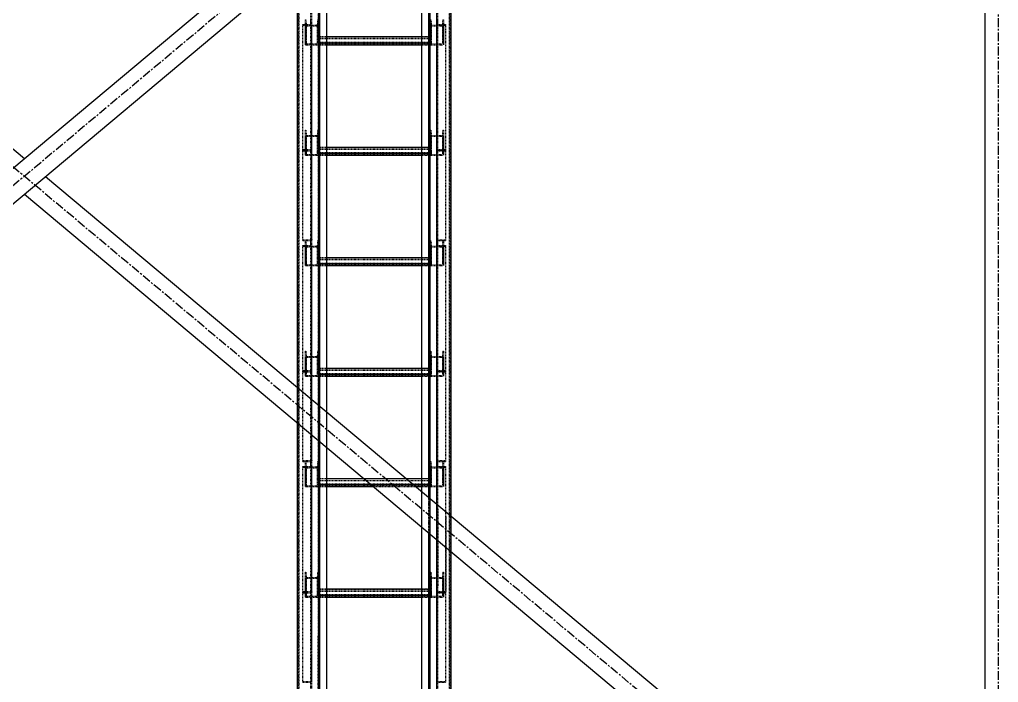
# Model space of a CAD drawing. Header units: millimetres. Extents: x 5143 to 30813, y 232 to 21408.
# Drawn here: x 24298 to 25174, y 16107 to 16701 of the extents above; entities that cross this region are included whole.
import ezdxf

# ---------------------------------------------------------------- set-up
doc = ezdxf.new("R2010")
doc.units = ezdxf.units.MM
doc.header["$LTSCALE"] = 0.25
for name, pattern in [('CENTER', [50.8, 31.75, -6.35, 6.35, -6.35]), ('XKITLINE00', [0]), ('XKITLINE02', [4, 2, -2]), ('XKITLINE03', [6, 3, -1, 1, -1])]:
    doc.linetypes.add(name, pattern=pattern)

msp = doc.modelspace()

# ---------------------------------------------------------------- linework, layer by layer
at = {"color": 3, "linetype": 'XKITLINE02'}
for p, q in [((24664.54, 15752.41), (24664.54, 17452.73)), ((24665.07, 15753.25), (24665.07, 17453.8)), ((24682.31, 15753.25), (24682.31, 17436.87)), ((24682.84, 15752.41), (24682.84, 17434.76)), ((24683.69, 15752.41), (24683.69, 17435.72)), ((24547.15, 15752.41), (24547.15, 17382.25)), ((24547.68, 15753.25), (24547.68, 17382.75)), ((24564.91, 15753.25), (24564.92, 17382.75)), ((24565, 15740.27), (24565, 17383.29)), ((24565.45, 15752.41), (24565.45, 17382.25)), ((24565.85, 15740.48), (24565.85, 17383.08)), ((24572.5, 15809.97), (24572.5, 17383.29)), ((24657.5, 15796.2), (24657.5, 17383.29)), ((24664.15, 15740.48), (24664.15, 17383.08)), ((24665, 15740.27), (24665, 17383.29)), ((24657.5, 15743.16), (24657.5, 17380.27)), ((24546.3, 15807.12), (24546.3, 17332.58)), ((24565.85, 17311.54), (24565.85, 15740.48)), ((24565, 17309.24), (24565, 15740.27)), ((24572.5, 15743.16), (24572.5, 17310.06)), ((24558.2, 16694.72), (24558.2, 16780.79)), ((24559, 16694.72), (24559, 16781.45)), ((24670.98, 16694.72), (24670.98, 16781.45)), ((24671.78, 16694.72), (24671.78, 16780.79)), ((24553, 16700.39), (24553, 16683.5)), ((24553, 16700.39), (24553.68, 16700.39)), ((24553, 16700.39), (24553, 16694.95)), ((24553.68, 16700.39), (24553.68, 16683.5)), ((24553.68, 16700.39), (24554.06, 16695.64)), ((24558.2, 16584.23), (24558.2, 16700.47)), ((24558.2, 16700.47), (24559, 16700.47)), ((24559, 16583.74), (24559, 16700.47)), ((24564.32, 16700.39), (24563.93, 16695.64)), ((24564.32, 16700.39), (24564.32, 16683.5)), ((24564.32, 16700.39), (24565, 16700.39)), ((24565, 16700.39), (24565, 16683.5)), ((24565, 16700.39), (24565, 16694.95)), ((24664.97, 16700.39), (24664.97, 16694.95)), ((24664.97, 16700.39), (24665.66, 16700.39)), ((24664.97, 16700.39), (24664.97, 16683.5)), ((24665.66, 16700.39), (24666.04, 16695.64)), ((24665.66, 16700.39), (24665.66, 16683.5)), ((24670.98, 16583.74), (24670.98, 16700.47)), ((24670.98, 16700.47), (24671.78, 16700.47)), ((24671.78, 16584.23), (24671.78, 16700.47)), ((24676.3, 16700.39), (24675.91, 16695.64)), ((24676.3, 16700.39), (24676.98, 16700.39)), ((24676.3, 16700.39), (24676.3, 16683.5)), ((24676.98, 16700.39), (24676.98, 16694.95)), ((24676.98, 16700.39), (24676.98, 16683.5)), ((24551, 16583.74), (24551, 16696.05)), ((24551, 16696.05), (24558.2, 16696.05)), ((24551, 16695.56), (24559, 16695.56)), ((24553, 16694.95), (24553, 16678.07)), ((24553, 16694.95), (24565, 16694.95)), ((24554.06, 16695.64), (24554.06, 16678.76)), ((24554.06, 16695.64), (24563.93, 16695.64)), ((24558.2, 16694.72), (24559, 16694.72)), ((24563.93, 16695.64), (24563.93, 16678.76)), ((24565, 16694.95), (24565, 16678.07)), ((24664.97, 16694.95), (24676.98, 16694.95)), ((24664.97, 16694.95), (24664.97, 16678.07)), ((24666.04, 16695.64), (24675.91, 16695.64)), ((24666.04, 16695.64), (24666.04, 16678.76)), ((24670.98, 16695.56), (24678.98, 16695.56)), ((24670.98, 16694.72), (24671.78, 16694.72)), ((24671.78, 16696.05), (24678.98, 16696.05)), ((24675.91, 16695.64), (24675.91, 16678.76)), ((24676.98, 16694.95), (24676.98, 16678.07)), ((24678.98, 16583.74), (24678.98, 16696.05)), ((24553, 16683.5), (24553.68, 16683.5)), ((24553, 16683.5), (24553, 16678.07)), ((24553.68, 16683.5), (24554.06, 16678.76)), ((24564.32, 16683.5), (24563.93, 16678.76)), ((24564.32, 16683.5), (24565, 16683.5)), ((24565, 16678.07), (24565, 16685.31)), ((24565, 16685.31), (24572.5, 16685.31)), ((24565, 16685.21), (24664.97, 16685.21)), ((24565, 16683.61), (24664.97, 16683.61)), ((24565, 16683.5), (24565, 16678.07)), ((24565, 16683.5), (24664.97, 16683.5)), ((24657.5, 16685.31), (24664.97, 16685.31)), ((24664.97, 16678.07), (24664.97, 16685.31)), ((24664.97, 16683.5), (24664.97, 16678.07)), ((24664.97, 16683.5), (24665.66, 16683.5)), ((24665.66, 16683.5), (24666.04, 16678.76)), ((24676.3, 16683.5), (24675.91, 16678.76)), ((24676.3, 16683.5), (24676.98, 16683.5)), ((24676.98, 16683.5), (24676.98, 16678.07)), ((24553, 16678.07), (24565, 16678.07)), ((24554.06, 16678.76), (24563.93, 16678.76)), ((24565, 16680.41), (24664.97, 16680.41)), ((24565, 16679.87), (24572.5, 16679.87)), ((24565, 16678.92), (24664.97, 16678.92)), ((24565, 16678.07), (24572.5, 16678.07)), ((24657.5, 16679.87), (24664.97, 16679.87)), ((24657.5, 16678.07), (24664.97, 16678.07)), ((24664.97, 16678.07), (24676.98, 16678.07)), ((24666.04, 16678.76), (24675.91, 16678.76)), ((24553, 16601.53), (24553, 16584.65)), ((24553, 16601.53), (24553.68, 16601.53)), ((24553, 16601.53), (24553, 16596.09)), ((24553, 16596.09), (24553, 16579.21)), ((24553, 16596.09), (24565, 16596.09)), ((24553.68, 16601.53), (24553.68, 16584.65)), ((24553.68, 16601.53), (24554.06, 16596.78)), ((24554.06, 16596.78), (24554.06, 16579.9)), ((24554.06, 16596.78), (24563.93, 16596.78)), ((24564.32, 16601.53), (24563.93, 16596.78)), ((24563.93, 16596.78), (24563.93, 16579.9)), ((24564.32, 16601.53), (24564.32, 16584.65)), ((24564.32, 16601.53), (24565, 16601.53)), ((24565, 16601.53), (24565, 16584.65)), ((24565, 16601.53), (24565, 16596.09)), ((24565, 16596.09), (24565, 16579.21)), ((24664.97, 16601.53), (24664.97, 16596.09)), ((24664.97, 16601.53), (24665.66, 16601.53)), ((24664.97, 16601.53), (24664.97, 16584.65)), ((24664.97, 16596.09), (24676.98, 16596.09)), ((24664.97, 16596.09), (24664.97, 16579.21)), ((24665.66, 16601.53), (24666.04, 16596.78)), ((24665.66, 16601.53), (24665.66, 16584.65)), ((24666.04, 16596.78), (24675.91, 16596.78)), ((24666.04, 16596.78), (24666.04, 16579.9)), ((24676.3, 16601.53), (24675.91, 16596.78)), ((24675.91, 16596.78), (24675.91, 16579.9)), ((24676.3, 16601.53), (24676.98, 16601.53)), ((24676.3, 16601.53), (24676.3, 16584.65)), ((24676.98, 16601.53), (24676.98, 16596.09)), ((24676.98, 16601.53), (24676.98, 16584.65)), ((24676.98, 16596.09), (24676.98, 16579.21)), ((24553, 16584.65), (24553.68, 16584.65)), ((24553, 16584.65), (24553, 16579.21)), ((24553.68, 16584.65), (24554.06, 16579.9)), ((24558.2, 16588.64), (24559, 16588.64)), ((24564.32, 16584.65), (24563.93, 16579.9)), ((24564.32, 16584.65), (24565, 16584.65)), ((24565, 16579.21), (24565, 16586.45)), ((24565, 16586.45), (24572.5, 16586.45)), ((24565, 16586.35), (24664.97, 16586.35)), ((24565, 16584.75), (24664.97, 16584.75)), ((24565, 16584.65), (24664.97, 16584.65)), ((24565, 16584.65), (24565, 16579.21)), ((24657.5, 16586.45), (24664.97, 16586.45)), ((24664.97, 16579.21), (24664.97, 16586.45)), ((24664.97, 16584.65), (24664.97, 16579.21)), ((24664.97, 16584.65), (24665.66, 16584.65)), ((24665.66, 16584.65), (24666.04, 16579.9)), ((24670.98, 16588.64), (24671.78, 16588.64)), ((24676.3, 16584.65), (24675.91, 16579.9)), ((24676.3, 16584.65), (24676.98, 16584.65)), ((24676.98, 16584.65), (24676.98, 16579.21)), ((24551, 16584.23), (24558.2, 16584.23)), ((24551, 16502.93), (24551, 16583.74)), ((24551, 16583.74), (24559, 16583.74)), ((24551, 16583.74), (24559, 16583.74)), ((24551, 16583.08), (24558.2, 16583.08)), ((24553, 16579.21), (24565, 16579.21)), ((24554.06, 16579.9), (24563.93, 16579.9)), ((24558.2, 16497.01), (24558.2, 16583.08)), ((24558.2, 16577.15), (24559, 16577.15)), ((24559, 16497.01), (24559, 16583.74)), ((24565, 16581.55), (24664.97, 16581.55)), ((24565, 16581.02), (24572.5, 16581.02)), ((24565, 16580.06), (24664.97, 16580.06)), ((24565, 16579.21), (24572.5, 16579.21)), ((24657.5, 16581.02), (24664.97, 16581.02)), ((24657.5, 16579.21), (24664.97, 16579.21)), ((24664.97, 16579.21), (24676.98, 16579.21)), ((24666.04, 16579.9), (24675.91, 16579.9)), ((24670.98, 16583.74), (24678.98, 16583.74)), ((24670.98, 16497.01), (24670.98, 16583.74)), ((24670.98, 16583.74), (24678.98, 16583.74)), ((24670.98, 16577.15), (24671.78, 16577.15)), ((24671.78, 16584.23), (24678.98, 16584.23)), ((24671.78, 16497.01), (24671.78, 16583.08)), ((24671.78, 16583.08), (24678.98, 16583.08)), ((24678.98, 16502.93), (24678.98, 16583.74)), ((24551, 16503.59), (24559, 16503.59)), ((24551, 16502.93), (24558.2, 16502.93)), ((24551, 16386.02), (24551, 16498.34)), ((24551, 16498.34), (24558.2, 16498.34)), ((24551, 16497.85), (24559, 16497.85)), ((24553, 16502.67), (24553, 16485.79)), ((24553, 16502.67), (24553.68, 16502.67)), ((24553, 16502.67), (24553, 16497.23)), ((24553, 16497.23), (24553, 16480.35)), ((24553, 16497.23), (24565, 16497.23)), ((24553.68, 16502.67), (24553.68, 16485.79)), ((24553.68, 16502.67), (24554.06, 16497.93)), ((24554.06, 16497.93), (24554.06, 16481.04)), ((24554.06, 16497.93), (24563.93, 16497.93)), ((24558.2, 16386.51), (24558.2, 16502.76)), ((24558.2, 16502.76), (24559, 16502.76)), ((24558.2, 16497.01), (24559, 16497.01)), ((24559, 16386.02), (24559, 16502.76)), ((24564.32, 16502.67), (24563.93, 16497.93)), ((24563.93, 16497.93), (24563.93, 16481.04)), ((24564.32, 16502.67), (24564.32, 16485.79)), ((24564.32, 16502.67), (24565, 16502.67)), ((24565, 16502.67), (24565, 16485.79)), ((24565, 16502.67), (24565, 16497.23)), ((24565, 16497.23), (24565, 16480.35)), ((24664.97, 16502.67), (24664.97, 16497.23)), ((24664.97, 16502.67), (24665.66, 16502.67)), ((24664.97, 16502.67), (24664.97, 16485.79)), ((24664.97, 16497.23), (24676.98, 16497.23)), ((24664.97, 16497.23), (24664.97, 16480.35)), ((24665.66, 16502.67), (24666.04, 16497.93)), ((24665.66, 16502.67), (24665.66, 16485.79)), ((24666.04, 16497.93), (24675.91, 16497.93)), ((24666.04, 16497.93), (24666.04, 16481.04)), ((24670.98, 16503.59), (24678.98, 16503.59)), ((24670.98, 16386.02), (24670.98, 16502.76)), ((24670.98, 16502.76), (24671.78, 16502.76)), ((24670.98, 16497.85), (24678.98, 16497.85)), ((24670.98, 16497.01), (24671.78, 16497.01)), ((24671.78, 16502.93), (24678.98, 16502.93)), ((24671.78, 16386.51), (24671.78, 16502.76)), ((24671.78, 16498.34), (24678.98, 16498.34)), ((24676.3, 16502.67), (24675.91, 16497.93)), ((24675.91, 16497.93), (24675.91, 16481.04)), ((24676.3, 16502.67), (24676.98, 16502.67)), ((24676.3, 16502.67), (24676.3, 16485.79)), ((24676.98, 16502.67), (24676.98, 16497.23)), ((24676.98, 16502.67), (24676.98, 16485.79)), ((24676.98, 16497.23), (24676.98, 16480.35)), ((24678.98, 16386.02), (24678.98, 16498.34)), ((24553, 16485.79), (24553.68, 16485.79)), ((24553, 16485.79), (24553, 16480.35)), ((24553, 16480.35), (24565, 16480.35)), ((24553.68, 16485.79), (24554.06, 16481.04)), ((24554.06, 16481.04), (24563.93, 16481.04)), ((24564.32, 16485.79), (24563.93, 16481.04)), ((24564.32, 16485.79), (24565, 16485.79)), ((24565, 16480.35), (24565, 16487.6)), ((24565, 16487.6), (24572.5, 16487.6)), ((24565, 16487.49), (24664.97, 16487.49)), ((24565, 16485.89), (24664.97, 16485.89)), ((24565, 16485.79), (24565, 16480.35)), ((24565, 16485.79), (24664.97, 16485.79)), ((24565, 16482.69), (24664.97, 16482.69)), ((24565, 16482.16), (24572.5, 16482.16)), ((24565, 16481.2), (24664.97, 16481.2)), ((24565, 16480.35), (24572.5, 16480.35)), ((24657.5, 16487.6), (24664.97, 16487.6)), ((24657.5, 16482.16), (24664.97, 16482.16)), ((24657.5, 16480.35), (24664.97, 16480.35)), ((24664.97, 16480.35), (24664.97, 16487.6)), ((24664.97, 16485.79), (24664.97, 16480.35)), ((24664.97, 16485.79), (24665.66, 16485.79)), ((24664.97, 16480.35), (24676.98, 16480.35)), ((24665.66, 16485.79), (24666.04, 16481.04)), ((24666.04, 16481.04), (24675.91, 16481.04)), ((24676.3, 16485.79), (24675.91, 16481.04)), ((24676.3, 16485.79), (24676.98, 16485.79)), ((24676.98, 16485.79), (24676.98, 16480.35)), ((24553, 16403.81), (24553, 16386.93)), ((24553, 16403.81), (24553.68, 16403.81)), ((24553, 16403.81), (24553, 16398.38)), ((24553.68, 16403.81), (24553.68, 16386.93)), ((24553.68, 16403.81), (24554.06, 16399.07)), ((24564.32, 16403.81), (24563.93, 16399.07)), ((24564.32, 16403.81), (24564.32, 16386.93)), ((24564.32, 16403.81), (24565, 16403.81)), ((24565, 16403.81), (24565, 16386.93)), ((24565, 16403.81), (24565, 16398.38)), ((24664.97, 16403.81), (24664.97, 16398.38)), ((24664.97, 16403.81), (24665.66, 16403.81)), ((24664.97, 16403.81), (24664.97, 16386.93)), ((24665.66, 16403.81), (24666.04, 16399.07)), ((24665.66, 16403.81), (24665.66, 16386.93)), ((24676.3, 16403.81), (24675.91, 16399.07)), ((24676.3, 16403.81), (24676.98, 16403.81)), ((24676.3, 16403.81), (24676.3, 16386.93)), ((24676.98, 16403.81), (24676.98, 16398.38)), ((24676.98, 16403.81), (24676.98, 16386.93)), ((24553, 16398.38), (24553, 16381.49)), ((24553, 16398.38), (24565, 16398.38)), ((24554.06, 16399.07), (24554.06, 16382.19)), ((24554.06, 16399.07), (24563.93, 16399.07)), ((24563.93, 16399.07), (24563.93, 16382.19)), ((24565, 16398.38), (24565, 16381.49)), ((24664.97, 16398.38), (24676.98, 16398.38)), ((24664.97, 16398.38), (24664.97, 16381.49)), ((24666.04, 16399.07), (24675.91, 16399.07)), ((24666.04, 16399.07), (24666.04, 16382.19)), ((24675.91, 16399.07), (24675.91, 16382.19)), ((24676.98, 16398.38), (24676.98, 16381.49)), ((24551, 16386.51), (24558.2, 16386.51)), ((24551, 16305.22), (24551, 16386.02)), ((24551, 16386.02), (24559, 16386.02)), ((24551, 16386.02), (24559, 16386.02)), ((24551, 16385.36), (24558.2, 16385.36)), ((24553, 16386.93), (24553.68, 16386.93)), ((24553, 16386.93), (24553, 16381.49)), ((24553.68, 16386.93), (24554.06, 16382.19)), ((24558.2, 16390.93), (24559, 16390.93)), ((24558.2, 16299.29), (24558.2, 16385.36)), ((24559, 16299.29), (24559, 16386.02)), ((24564.32, 16386.93), (24563.93, 16382.19)), ((24564.32, 16386.93), (24565, 16386.93)), ((24565, 16381.49), (24565, 16388.74)), ((24565, 16388.74), (24572.5, 16388.74)), ((24565, 16388.64), (24664.97, 16388.64)), ((24565, 16387.03), (24664.97, 16387.03)), ((24565, 16386.93), (24664.97, 16386.93)), ((24565, 16386.93), (24565, 16381.49)), ((24565, 16383.83), (24664.97, 16383.83)), ((24565, 16383.3), (24572.5, 16383.3)), ((24657.5, 16388.74), (24664.97, 16388.74)), ((24657.5, 16383.3), (24664.97, 16383.3)), ((24664.97, 16381.49), (24664.97, 16388.74)), ((24664.97, 16386.93), (24664.97, 16381.49)), ((24664.97, 16386.93), (24665.66, 16386.93)), ((24665.66, 16386.93), (24666.04, 16382.19)), ((24670.98, 16390.93), (24671.78, 16390.93)), ((24670.98, 16299.29), (24670.98, 16386.02)), ((24670.98, 16386.02), (24678.98, 16386.02)), ((24670.98, 16386.02), (24678.98, 16386.02)), ((24671.78, 16386.51), (24678.98, 16386.51)), ((24671.78, 16299.29), (24671.78, 16385.36)), ((24671.78, 16385.36), (24678.98, 16385.36)), ((24676.3, 16386.93), (24675.91, 16382.19)), ((24676.3, 16386.93), (24676.98, 16386.93)), ((24676.98, 16386.93), (24676.98, 16381.49)), ((24678.98, 16305.22), (24678.98, 16386.02)), ((24553, 16381.49), (24565, 16381.49)), ((24554.06, 16382.19), (24563.93, 16382.19)), ((24558.2, 16379.44), (24559, 16379.44)), ((24565, 16382.35), (24664.97, 16382.35)), ((24565, 16381.49), (24572.5, 16381.49)), ((24657.5, 16381.49), (24664.97, 16381.49)), ((24664.97, 16381.49), (24676.98, 16381.49)), ((24666.04, 16382.19), (24675.91, 16382.19)), ((24670.98, 16379.44), (24671.78, 16379.44)), ((24546.3, 16339.66), (24546.3, 16371.44)), ((24566.3, 16322.91), (24566.3, 16354.69)), ((24572.5, 16317.72), (24572.5, 16349.5)), ((24551, 16305.88), (24559, 16305.88)), ((24551, 16305.22), (24558.2, 16305.22)), ((24553, 16304.96), (24553, 16288.07)), ((24553, 16304.96), (24553.68, 16304.96)), ((24553, 16304.96), (24553, 16299.52)), ((24553.68, 16304.96), (24553.68, 16288.07)), ((24553.68, 16304.96), (24554.06, 16300.21)), ((24558.2, 16188.8), (24558.2, 16305.04)), ((24558.2, 16305.04), (24559, 16305.04)), ((24559, 16188.31), (24559, 16305.04)), ((24564.32, 16304.96), (24563.93, 16300.21)), ((24564.32, 16304.96), (24564.32, 16288.07)), ((24564.32, 16304.96), (24565, 16304.96)), ((24565, 16304.96), (24565, 16288.07)), ((24565, 16304.96), (24565, 16299.52)), ((24664.97, 16304.96), (24664.97, 16299.52)), ((24664.97, 16304.96), (24665.66, 16304.96)), ((24664.97, 16304.96), (24664.97, 16288.07)), ((24665.66, 16304.96), (24666.04, 16300.21)), ((24665.66, 16304.96), (24665.66, 16288.07)), ((24670.98, 16305.88), (24678.98, 16305.88)), ((24670.98, 16263.02), (24670.98, 16305.04)), ((24670.98, 16305.04), (24671.78, 16305.04)), ((24671.78, 16305.22), (24678.98, 16305.22)), ((24671.78, 16188.8), (24671.78, 16305.04)), ((24676.3, 16304.96), (24675.91, 16300.21)), ((24676.3, 16304.96), (24676.98, 16304.96)), ((24676.3, 16304.96), (24676.3, 16288.07)), ((24676.98, 16304.96), (24676.98, 16299.52)), ((24676.98, 16304.96), (24676.98, 16288.07)), ((24551, 16188.31), (24551, 16300.62)), ((24551, 16300.62), (24558.2, 16300.62)), ((24551, 16300.13), (24559, 16300.13)), ((24553, 16299.52), (24553, 16282.64)), ((24553, 16299.52), (24565, 16299.52)), ((24554.06, 16300.21), (24554.06, 16283.33)), ((24554.06, 16300.21), (24563.93, 16300.21)), ((24558.2, 16299.29), (24559, 16299.29)), ((24563.93, 16300.21), (24563.93, 16283.33)), ((24565, 16299.52), (24565, 16282.64)), ((24664.97, 16299.52), (24676.98, 16299.52)), ((24664.97, 16299.52), (24664.97, 16282.64)), ((24666.04, 16300.21), (24675.91, 16300.21)), ((24666.04, 16300.21), (24666.04, 16283.33)), ((24670.98, 16300.13), (24678.98, 16300.13)), ((24670.98, 16299.29), (24671.78, 16299.29)), ((24671.78, 16300.62), (24678.98, 16300.62)), ((24675.91, 16300.21), (24675.91, 16283.33)), ((24676.98, 16299.52), (24676.98, 16282.64)), ((24678.98, 16188.31), (24678.98, 16300.62)), ((24553, 16288.07), (24553.68, 16288.07)), ((24553, 16288.07), (24553, 16282.64)), ((24553.68, 16288.07), (24554.06, 16283.33)), ((24564.32, 16288.07), (24563.93, 16283.33)), ((24564.32, 16288.07), (24565, 16288.07)), ((24565, 16282.64), (24565, 16289.88)), ((24565, 16289.88), (24572.5, 16289.88)), ((24565, 16289.78), (24664.97, 16289.78)), ((24565, 16288.18), (24664.97, 16288.18)), ((24565, 16288.07), (24664.97, 16288.07)), ((24565, 16288.07), (24565, 16282.64)), ((24605.75, 16289.88), (24643.69, 16289.88)), ((24657.5, 16289.88), (24664.97, 16289.88)), ((24664.97, 16282.64), (24664.97, 16289.88)), ((24664.97, 16288.07), (24664.97, 16282.64)), ((24664.97, 16288.07), (24665.66, 16288.07)), ((24665.66, 16288.07), (24666.04, 16283.33)), ((24676.3, 16288.07), (24675.91, 16283.33)), ((24676.3, 16288.07), (24676.98, 16288.07)), ((24676.98, 16288.07), (24676.98, 16282.64)), ((24553, 16282.64), (24565, 16282.64)), ((24554.06, 16283.33), (24563.93, 16283.33)), ((24565, 16284.98), (24664.97, 16284.98)), ((24565, 16284.44), (24572.5, 16284.44)), ((24565, 16283.49), (24664.97, 16283.49)), ((24565, 16282.64), (24572.5, 16282.64)), ((24612.24, 16284.44), (24650.19, 16284.44)), ((24614.4, 16282.64), (24652.35, 16282.64)), ((24657.5, 16284.44), (24664.97, 16284.44)), ((24657.5, 16282.64), (24664.97, 16282.64)), ((24657.5, 16246.55), (24657.5, 16278.33)), ((24664.97, 16282.64), (24676.98, 16282.64)), ((24666.04, 16283.33), (24675.91, 16283.33)), ((24663.69, 16241.36), (24663.69, 16273.14)), ((24670.98, 16188.31), (24670.98, 16263.02)), ((24671.78, 16262.35), (24671.78, 16193.21)), ((24678.98, 16256.32), (24678.98, 16188.8)), ((24683.69, 16224.62), (24683.69, 16256.39)), ((24553, 16206.1), (24553, 16189.22)), ((24553, 16206.1), (24553.68, 16206.1)), ((24553, 16206.1), (24553, 16200.66)), ((24553, 16200.66), (24553, 16183.78)), ((24553, 16200.66), (24565, 16200.66)), ((24553.68, 16206.1), (24553.68, 16189.22)), ((24553.68, 16206.1), (24554.06, 16201.35)), ((24554.06, 16201.35), (24554.06, 16184.47)), ((24554.06, 16201.35), (24563.93, 16201.35)), ((24564.32, 16206.1), (24563.93, 16201.35)), ((24563.93, 16201.35), (24563.93, 16184.47)), ((24564.32, 16206.1), (24564.32, 16189.22)), ((24564.32, 16206.1), (24565, 16206.1)), ((24565, 16206.1), (24565, 16189.22)), ((24565, 16206.1), (24565, 16200.66)), ((24565, 16200.66), (24565, 16183.78)), ((24664.97, 16206.1), (24664.97, 16200.66)), ((24664.97, 16206.1), (24665.66, 16206.1)), ((24664.97, 16206.1), (24664.97, 16189.22)), ((24664.97, 16200.66), (24676.98, 16200.66)), ((24664.97, 16200.66), (24664.97, 16183.78)), ((24665.66, 16206.1), (24666.04, 16201.35)), ((24665.66, 16206.1), (24665.66, 16189.22)), ((24666.04, 16201.35), (24675.91, 16201.35)), ((24666.04, 16201.35), (24666.04, 16184.47)), ((24676.3, 16206.1), (24675.91, 16201.35)), ((24675.91, 16201.35), (24675.91, 16184.47)), ((24676.3, 16206.1), (24676.98, 16206.1)), ((24676.3, 16206.1), (24676.3, 16189.22)), ((24676.98, 16206.1), (24676.98, 16200.66)), ((24676.98, 16206.1), (24676.98, 16189.22)), ((24676.98, 16200.66), (24676.98, 16183.78)), ((24558.2, 16193.21), (24559, 16193.21)), ((24565, 16183.78), (24565, 16191.02)), ((24565, 16191.02), (24572.5, 16191.02)), ((24565, 16190.92), (24664.97, 16190.92)), ((24657.5, 16191.02), (24664.97, 16191.02)), ((24664.97, 16183.78), (24664.97, 16191.02)), ((24670.98, 16193.21), (24671.78, 16193.21)), ((24551, 16188.8), (24558.2, 16188.8)), ((24551, 16107.5), (24551, 16188.31)), ((24551, 16188.31), (24559, 16188.31)), ((24551, 16188.31), (24559, 16188.31)), ((24551, 16187.65), (24558.2, 16187.65)), ((24553, 16189.22), (24553.68, 16189.22)), ((24553, 16189.22), (24553, 16183.78)), ((24553, 16183.78), (24565, 16183.78)), ((24553.68, 16189.22), (24554.06, 16184.47)), ((24554.06, 16184.47), (24563.93, 16184.47)), ((24558.2, 16101.58), (24558.2, 16187.65)), ((24558.2, 16181.72), (24559, 16181.72)), ((24559, 16101.58), (24559, 16188.31)), ((24564.32, 16189.22), (24563.93, 16184.47)), ((24564.32, 16189.22), (24565, 16189.22)), ((24565, 16189.32), (24664.97, 16189.32)), ((24565, 16189.22), (24565, 16183.78)), ((24565, 16189.22), (24664.97, 16189.22)), ((24565, 16186.12), (24664.97, 16186.12)), ((24565, 16185.59), (24572.5, 16185.59)), ((24565, 16184.63), (24664.97, 16184.63)), ((24565, 16183.78), (24572.5, 16183.78)), ((24657.5, 16185.59), (24664.97, 16185.59)), ((24657.5, 16183.78), (24664.97, 16183.78)), ((24664.97, 16189.22), (24664.97, 16183.78)), ((24664.97, 16189.22), (24665.66, 16189.22)), ((24664.97, 16183.78), (24676.98, 16183.78)), ((24665.66, 16189.22), (24666.04, 16184.47)), ((24666.04, 16184.47), (24675.91, 16184.47)), ((24670.98, 16101.58), (24670.98, 16188.31)), ((24670.98, 16188.31), (24678.98, 16188.31)), ((24670.98, 16188.31), (24678.98, 16188.31)), ((24670.98, 16181.72), (24671.78, 16181.72)), ((24671.78, 16188.8), (24678.98, 16188.8)), ((24671.78, 16101.58), (24671.78, 16187.65)), ((24671.78, 16187.65), (24678.98, 16187.65)), ((24676.3, 16189.22), (24675.91, 16184.47)), ((24676.3, 16189.22), (24676.98, 16189.22)), ((24676.98, 16189.22), (24676.98, 16183.78)), ((24678.98, 16107.5), (24678.98, 16188.31)), ((24551, 16108.16), (24559, 16108.16)), ((24551, 16107.5), (24558.2, 16107.5)), ((24670.98, 16108.16), (24678.98, 16108.16)), ((24671.78, 16107.5), (24678.98, 16107.5))]:
    msp.add_line(p, q, dxfattribs=at)
at = {"color": 1, "linetype": 'XKITLINE03'}
for p, q in [((24670.99, 15742.68), (24670.99, 17382.53)), ((24565, 17380.27), (24565, 15740.27)), ((24665, 15740.27), (24665, 17380.27)), ((24559, 16583.74), (24559, 16695.56)), ((24565, 16678.07), (24565, 16694.95)), ((24664.97, 16694.95), (24664.97, 16678.07)), ((24670.98, 16695.56), (24670.98, 16583.74)), ((24565, 16679.87), (24664.97, 16679.87)), ((24565, 16579.21), (24565, 16596.09)), ((24664.97, 16596.09), (24664.97, 16579.21)), ((24559, 16503.59), (24559, 16583.74)), ((24565, 16581.02), (24664.97, 16581.02)), ((24670.98, 16583.74), (24670.98, 16503.59)), ((24559, 16386.02), (24559, 16497.85)), ((24565, 16480.35), (24565, 16497.23)), ((24664.97, 16497.23), (24664.97, 16480.35)), ((24670.98, 16497.85), (24670.98, 16386.02)), ((24565, 16482.16), (24664.97, 16482.16)), ((24565, 16381.49), (24565, 16398.38)), ((24664.97, 16398.38), (24664.97, 16381.49)), ((24559, 16305.88), (24559, 16386.02)), ((24565, 16383.3), (24664.97, 16383.3)), ((24670.98, 16386.02), (24670.98, 16305.88)), ((24559, 16188.31), (24559, 16300.13)), ((24565, 16282.64), (24565, 16299.52)), ((24664.97, 16299.52), (24664.97, 16282.64)), ((24670.98, 16300.13), (24670.98, 16188.31)), ((24565, 16284.44), (24664.97, 16284.44)), ((24565, 16183.78), (24565, 16200.66)), ((24664.97, 16200.66), (24664.97, 16183.78)), ((24559, 16108.16), (24559, 16188.31)), ((24565, 16185.59), (24664.97, 16185.59)), ((24670.98, 16188.31), (24670.98, 16108.16))]:
    msp.add_line(p, q, dxfattribs=at)
at = {"color": 8, "linetype": 'CENTER'}
for p, q in [((25173.61, 17290.27), (23430, 15830.27)), ((25173.61, 15830.27), (23430, 17290.27)), ((25173.61, 15830.27), (25173.61, 17290.27))]:
    msp.add_line(p, q, dxfattribs=at)
at = {"color": 8, "linetype": 'XKITLINE00'}
for p, q in [((23506.2, 15909.97), (25130.69, 17270.22)), ((23506.2, 15878.19), (25161.49, 17264.24)), ((25161.43, 17264.19), (25161.43, 15856.36)), ((23506.2, 17242.36), (24301.8, 16576.16)), ((24320.78, 16560.27), (25162.14, 15855.76)), ((24301.8, 16544.39), (25130.39, 15850.57))]:
    msp.add_line(p, q, dxfattribs=at)
at = {"color": 7, "linetype": 'XKITLINE00'}
for p, q in [((24683.69, 16256.39), (24683.69, 16864.16)), ((24663.69, 16273.14), (24663.69, 16847.41)), ((24657.5, 16278.33), (24657.5, 16842.22)), ((24572.5, 16349.5), (24572.5, 16771.05)), ((24566.3, 16354.69), (24566.3, 16765.86)), ((24546.3, 16371.44), (24546.3, 16749.11)), ((24572.5, 16685.31), (24657.5, 16685.31)), ((24572.5, 16679.87), (24657.5, 16679.87)), ((24572.5, 16678.07), (24657.5, 16678.07)), ((24572.5, 16586.45), (24657.5, 16586.45)), ((24572.5, 16581.02), (24657.5, 16581.02)), ((24572.5, 16579.21), (24657.5, 16579.21)), ((24572.5, 16487.6), (24657.5, 16487.6)), ((24572.5, 16482.16), (24657.5, 16482.16)), ((24572.5, 16480.35), (24657.5, 16480.35)), ((24572.5, 16388.74), (24657.5, 16388.74)), ((24572.5, 16383.3), (24657.5, 16383.3)), ((24572.5, 16381.49), (24657.5, 16381.49)), ((24546.3, 15850.57), (24546.3, 16339.66)), ((24566.3, 15850.57), (24566.3, 16322.91)), ((24572.5, 15850.57), (24572.5, 16317.72)), ((24572.5, 16289.88), (24605.75, 16289.88)), ((24643.69, 16289.88), (24657.5, 16289.88)), ((24572.5, 16284.44), (24612.24, 16284.44)), ((24572.5, 16282.64), (24614.4, 16282.64)), ((24650.19, 16284.44), (24657.5, 16284.44)), ((24652.35, 16282.64), (24657.5, 16282.64)), ((24657.5, 15850.57), (24657.5, 16246.55)), ((24663.69, 15850.57), (24663.69, 16241.36)), ((24683.69, 15850.57), (24683.69, 16224.62)), ((24572.5, 16191.02), (24657.5, 16191.02)), ((24572.5, 16185.59), (24657.5, 16185.59)), ((24572.5, 16183.78), (24657.5, 16183.78))]:
    msp.add_line(p, q, dxfattribs=at)
at = {"color": 1, "linetype": 'XKITLINE00'}
for centre in [(24559, 16695.56), (24565, 16694.95), (24664.97, 16694.95), (24670.98, 16695.56), (24565, 16679.87), (24565, 16678.07), (24664.97, 16679.87), (24664.97, 16678.07), (24565, 16596.09), (24664.97, 16596.09), (24559, 16583.74), (24559, 16583.74), (24565, 16581.02), (24565, 16579.21), (24664.97, 16581.02), (24664.97, 16579.21), (24670.98, 16583.74), (24670.98, 16583.74), (24559, 16503.59), (24559, 16497.85), (24565, 16497.23), (24664.97, 16497.23), (24670.98, 16503.59), (24670.98, 16497.85), (24565, 16482.16), (24565, 16480.35), (24664.97, 16482.16), (24664.97, 16480.35), (24565, 16398.38), (24664.97, 16398.38), (24559, 16386.02), (24559, 16386.02), (24565, 16383.3), (24664.97, 16383.3), (24670.98, 16386.02), (24670.98, 16386.02), (24565, 16381.49), (24664.97, 16381.49), (24559, 16305.88), (24670.98, 16305.88), (24559, 16300.13), (24565, 16299.52), (24664.97, 16299.52), (24670.98, 16300.13), (24565, 16284.44), (24565, 16282.64), (24664.97, 16284.44), (24664.97, 16282.64), (24565, 16200.66), (24664.97, 16200.66), (24559, 16188.31), (24559, 16188.31), (24565, 16185.59), (24565, 16183.78), (24664.97, 16185.59), (24664.97, 16183.78), (24670.98, 16188.31), (24670.98, 16188.31), (24559, 16108.16), (24670.98, 16108.16)]:
    msp.add_circle(centre, 0.05, dxfattribs=at)

doc.saveas('drawing.dxf')
